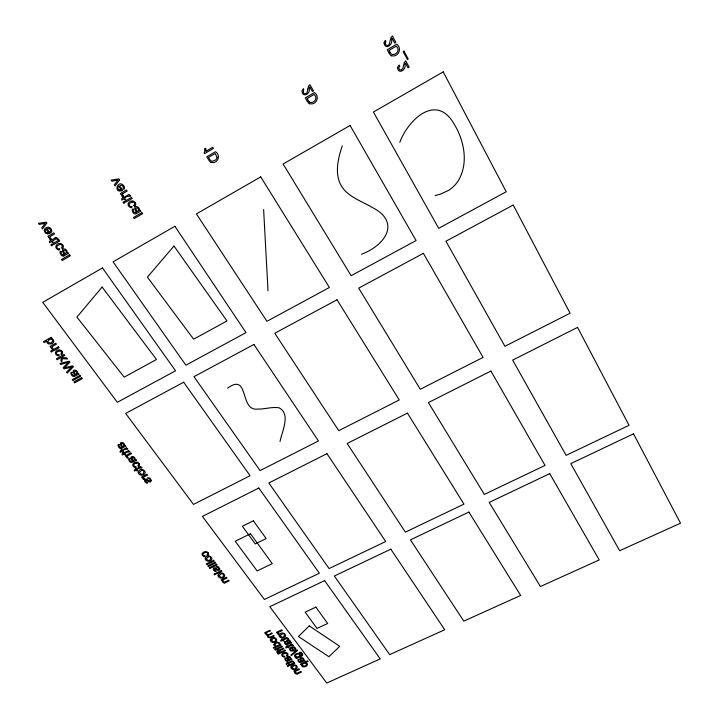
<?xml version="1.0" encoding="UTF-8"?>
<svg xmlns="http://www.w3.org/2000/svg" width="719" height="719" viewBox="0 0 719 719"><rect width="100%" height="100%" fill="white"/><g stroke="black" fill="none" stroke-linecap="round" stroke-linejoin="round"><path stroke-width="1.08" d="M307.867 89.039L308.577 86.181L309.862 84.626L313.475 90.846L312.388 91.484L309.709 86.873A5.267 5.168 69.7 0 0 309.278 88.23C310.842 94.009 302.178 98.386 301.989 90.792C305.287 85.615 302.546 91.439 303.589 92.94C304.613 94.647 307.076 93.605 307.274 91.843A20.231 19.656 62.4 0 0 307.84 89.03M268.34 635.794C268.241 638.814 273.22 635.731 273.651 635.326L274.191 636.036L270.092 637.915L267.819 637.124A2.139 1.708 3.9 0 1 267.612 635.947L267.81 635.488A2.013 1.609 4 0 1 266.021 633.115M280.059 441.493C281.794 431.706 291.132 414.126 279.089 407.817C271.971 406.612 264.907 409.273 257.762 409.084C239.13 411.502 249.709 372.065 227.564 388.179M342.262 145.894C337.517 159.762 333.553 177.503 344.122 189.771C351.609 198.093 362.493 201.742 371.921 207.261C401.184 221.91 385.6 245.26 361.414 254.292M138.309 210.73C139.935 207.953 134.102 206.398 136.206 209.849A10.479 9.536 33.2 0 1 137.005 211.781M399.809 142.29C408.059 119.956 435.867 93.209 453.644 123.246C464.258 140.106 469.022 163.555 457.904 181.341A30.36 29.263 -32.7 0 1 448.728 190.301L440.19 194.247L435.166 195.514M76.556 373.763C78.011 370.986 72.556 370.078 74.596 372.936A9.751 8.349 22.7 0 1 75.396 374.617L75.72 374.428A3.074 2.642 22.6 0 0 76.582 373.781M302.816 660.437C304.119 658.227 299.787 657.481 301.18 659.799A8.313 6.561 2.6 0 1 301.728 661.094L302.025 660.95A2.624 2.076 2.2 0 0 302.834 660.446M144.42 478.854C142.362 481.119 143.072 476.436 142.155 477.758L141.58 477.012L147.027 474.181L147.656 475.016L144.807 476.499A4.422 3.73 13.7 0 0 143.827 477.191M64.638 367.679L69.968 362.178L69.204 361.163L59.947 363.49L60.72 364.506L68.485 362.25L63.164 367.724L64.072 368.919L68.79 367.813A26.783 23.107 24.9 0 0 71.981 366.879L66.49 372.109L67.244 373.107L73.428 366.762L72.709 365.809L64.53 367.777M302.286 655.647L302.007 655.881A7.981 6.336 2.5 0 1 300.821 656.519L296.354 658.586L295.868 657.939L296.489 657.651A2.265 1.789 2.4 0 1 294.817 656.789C293.469 654.694 296.588 653.05 298.367 653.364A2.292 1.815 2.4 0 1 299.967 654.128L300.129 654.335A2.193 1.735 2.4 0 1 300.317 655.8L300.614 655.656A5.725 4.539 2.4 0 0 301.468 655.207M122.607 190.418C122.85 189.358 117.323 184.711 121.403 185.277C122.257 185.412 122.967 186.077 123.246 186.886C122.473 190.652 125.609 189.519 124.126 186.329C118.195 177.737 112.326 194.229 122.491 190.49M136.143 212.276L136.143 212.276A13.337 12.115 33.1 0 0 135.226 210.191L135.055 209.795A6.192 5.662 33.4 0 1 134.75 209.094C133.743 204.511 140.69 206.847 139.342 210.523A2.768 2.525 32.7 0 1 140.232 210.29L140.978 211.395A2.804 2.561 32.6 0 0 139.944 211.602A11.558 10.569 31.5 0 0 139.27 211.952L136.511 213.534A5.581 5.096 33.5 0 1 135.783 213.885C132.664 215.152 130.543 207.099 133.707 209.364M204.717 149.013L205.751 148.402A8.152 7.684 40.1 0 1 205.859 151.358L212.707 147.332L213.408 148.429L204.618 153.605L204.169 152.895M55.021 237.989L51.633 239.993L51.085 239.238L50.312 239.697L50.851 240.452L49.395 241.305L49.53 242.671L51.588 241.467L52.334 242.492L53.107 242.033L52.37 241.009L56.244 238.753L57.331 239.544L58.329 239.175L56.433 237.414M49 339.763L47.706 341.741L49.332 343.224M65.15 253.735L64.791 253.951A10.39 9.131 31.5 0 0 63.946 252.09C61.807 248.855 67.721 250.05 66.031 252.989A3.28 2.894 31.7 0 1 65.132 253.708M51.166 338.559L51.876 338.155L51.211 337.283L43.419 341.687L44.138 342.63L46.906 341.058L47.077 342.657L48.38 343.934L51.858 343.781A6.786 5.842 25.7 0 0 52.28 343.529L52.855 343.08A3.496 3.011 25.5 0 0 53.619 341.911A3.002 2.588 25.5 0 0 53.188 339.611A2.418 2.085 25.5 0 0 51.166 338.541M121.556 447.137L121.646 447.092A11.89 10.057 16.8 0 0 120.774 445.403L120.594 445.016A5.518 4.7 16.3 0 1 120.343 444.504C119.381 440.873 125.573 442.455 124.504 445.672A2.472 2.094 16.1 0 1 125.304 445.483L125.987 446.382A2.499 2.121 16 0 0 125.052 446.553A10.327 8.763 15.6 0 0 124.441 446.841L122.023 448.099M64.377 255.64L67.038 254.104A11.459 10.129 30.3 0 1 67.694 253.771A2.777 2.454 31.1 0 1 68.709 253.573L67.945 252.513A2.741 2.427 31.2 0 0 67.074 252.737C68.251 249.08 61.43 246.905 62.526 251.353M122.715 446.526L122.374 446.706A9.347 7.909 16.7 0 0 121.637 445.124C119.669 442.589 124.989 443.147 123.569 445.843A2.948 2.508 16.5 0 1 122.697 446.499M294.242 650.83L291.959 647.684L294.457 647.9L295.096 650.407L295.842 648.772L294.484 646.983L292.157 646.714L289.757 648.205L289.586 649.616L290.692 650.947L294.062 650.92M287.528 643.595L287.609 643.55A10.677 8.484 3.4 0 0 286.944 642.148L286.791 641.833A4.961 3.955 2.8 0 1 286.602 641.411C285.776 638.679 291.384 639.362 290.314 642.382A2.22 1.771 2.8 0 1 291.06 642.22L291.617 642.966A2.247 1.789 2.8 0 0 290.755 643.11A9.293 7.379 2.6 0 0 290.179 643.343L287.825 644.422A4.476 3.568 3.1 0 1 287.214 644.664C285.317 646.004 282.891 640.081 285.731 641.591M287.861 660.15L287.942 660.114A10.587 8.349 3.3 0 0 287.276 658.73M265.868 633.035L265.14 633.376L264.655 632.738L269.85 630.293L270.398 631.012C263.63 631.839 266.956 637.663 271.764 632.819L272.303 633.538L269.283 634.949A2.076 1.654 3.9 0 0 268.277 635.767M290.853 644.682L287.87 646.066L286.791 645.869L287.187 646.39L285.901 646.983L285.901 647.936L287.717 647.091L288.247 647.81L288.93 647.486L288.4 646.776L291.941 645.177M274.955 642.103C279.916 640.269 273.409 635.012 270.964 638.903A2.481 1.977 3.7 0 0 270.551 639.703M131.748 202.138L132.386 202.012M59.371 244.631L59.992 244.505M292.22 661.714L288.723 663.278L289.254 663.988L288.58 664.293L288.04 663.592L286.252 664.419L286.243 663.484L287.519 662.9L287.133 662.388L288.193 662.585L291.159 661.219A5.078 4.008 2.5 0 1 292.202 660.815L293.792 662.028L292.561 661.786M58.778 350.998L59.38 350.89M63.667 255.964C60.684 257.231 58.32 249.439 61.51 251.614M135.999 463.099L136.574 463M121.295 448.413C118.833 449.717 116.37 442.859 119.408 444.719M205.212 552.534L205.769 552.444M284.841 653.346L285.371 653.265M287.546 661.192C285.794 662.559 283.205 656.726 286.081 658.182M126.427 447.973C130.822 450.265 124.162 448.09 122.787 450.966L123.443 451.82L122.724 452.206L122.068 451.343L120.163 452.359L120.073 451.217L121.421 450.498L120.945 449.869L121.673 449.492L122.149 450.112L125.295 448.449A5.689 4.826 15.7 0 1 126.418 447.946M128.476 450.678C132.826 452.943 126.337 450.759 124.836 453.662L125.492 454.516L124.764 454.893L124.117 454.04L122.212 455.046L122.122 453.905L123.47 453.195L123.003 452.566L123.722 452.188L124.198 452.808L127.344 451.146A5.68 4.817 15.5 0 1 128.458 450.651M140.645 466.757C144.986 468.941 138.434 466.856 137.023 469.696L137.662 470.541L136.943 470.909L136.304 470.064L134.408 471.062L134.318 469.938L135.666 469.237L135.199 468.617L135.918 468.24L136.385 468.86L139.522 467.215A5.635 4.763 14.2 0 1 140.636 466.73M286.872 638.409L283.322 640.018L283.861 640.737L283.169 641.051L282.63 640.341L280.814 641.186L280.814 640.225L282.1 639.631L281.704 639.101L282.783 639.308L285.776 637.915A5.141 4.098 2.9 0 1 286.836 637.492L288.445 638.742L287.205 638.49M128.89 194.669C134.435 197.743 125.699 194.588 124.729 198.39L125.457 199.451L124.657 199.927L123.929 198.857L121.799 200.116L121.7 198.696L123.21 197.806L122.679 197.033L123.488 196.557L124.019 197.33L127.524 195.262A6.453 5.887 34.6 0 1 128.773 194.642M311.075 102.538C315.353 102.502 317.816 97.371 314.095 94.423L307.103 98.53L308.244 100.489A6.156 6.049 65.8 0 0 309.332 102.008M296.695 657.085C293.864 656.483 296.534 653.571 298.376 654.137A1.573 1.249 2.4 0 1 299.607 655.764M211.179 162.314C217.533 164.256 221.407 155.385 215.475 151.7L206.73 156.832L208.69 159.897A6.66 6.309 38.2 0 0 211.035 162.512M309.628 103.662C316.108 105.612 320.359 96.589 314.455 92.544L305.305 97.928L307.184 101.145M391.496 55.714C398.11 57.655 402.568 48.506 396.78 44.174L387.271 49.755L389.087 53.089M292.238 645.24L293.505 645.5L291.914 644.287A5.123 4.071 2.6 0 0 290.871 644.7M215.439 568.873L216.725 569.861A8.044 6.615 7.3 0 0 217.273 570.239L219.025 570.383L219.915 569.026L218.504 566.86L216.221 566.617L217.219 567.327A1.285 1.052 7.5 0 1 217.983 567.489C220.661 569.915 216.644 569.825 215.502 567.839A1.645 1.348 7.6 0 0 213.273 568.963L213.237 569.089A3.002 2.463 7.5 0 0 213.687 570.194A4.575 3.748 7.4 0 0 213.947 570.535L214.388 570.958A2.858 2.346 7.5 0 0 214.747 571.201L215.332 571.443A1.357 1.114 7.5 0 0 215.673 571.488C218.261 571.371 212.186 569.601 214.846 568.603A0.989 0.809 7.6 0 1 215.269 568.765M146.811 480.319L148.186 481.388A8.439 7.136 13.4 0 0 148.77 481.802L150.541 481.982L151.484 480.553L149.938 478.126L147.548 477.856L148.608 478.638A1.348 1.132 13.6 0 1 149.417 478.818C152.338 481.451 148.051 481.388 146.847 479.187A1.726 1.456 13.7 0 0 144.555 480.409M299.958 653.104L299.32 652.484A1.753 1.393 2.3 0 1 300.928 652.304M299.167 659.476C296.534 657.993 298.259 663.412 300.614 662.496A4.431 3.505 2.3 0 0 301.225 662.262L303.571 661.201A9.212 7.253 1.9 0 1 304.137 660.977A2.229 1.762 2 0 1 305 660.833L304.452 660.105A2.202 1.735 2 0 0 303.706 660.258C304.604 657.067 299.005 656.717 300.039 659.305A4.916 3.892 2.1 0 0 300.227 659.718L300.38 660.024A10.578 8.34 2.7 0 1 301.045 661.408M130.049 458.74C127.11 457.05 129.312 463.449 131.919 462.389A4.943 4.179 15.4 0 0 132.566 462.101L135.046 460.834A10.246 8.664 14.4 0 1 135.657 460.555A2.481 2.103 14.9 0 1 136.583 460.385L135.918 459.495A2.454 2.076 14.9 0 0 135.118 459.693C136.089 456.304 129.878 455.037 130.984 458.533A5.473 4.647 15.1 0 0 131.235 459.037L131.433 459.405A11.792 9.949 15.7 0 1 132.287 461.077M72.26 372.514C69.186 370.734 71.558 377.52 74.3 376.441A5.195 4.458 22.7 0 0 74.965 376.145L77.508 374.77A10.767 9.248 21.5 0 1 78.137 374.464A2.606 2.238 22.1 0 1 79.099 374.284L78.371 373.332A2.57 2.211 22.1 0 0 77.553 373.529C78.623 369.952 71.981 368.523 73.23 372.28A5.752 4.952 22.4 0 0 73.5 372.828L73.724 373.224A12.403 10.605 22.7 0 1 74.65 375.03M138.578 466.487L137.832 465.723A1.842 1.555 14.8 0 0 136.547 462.811M61.609 354.746L60.8 353.901A1.968 1.69 24.4 0 0 59.344 350.683M133.797 205.418L134.633 206.371M287.645 653.661C286.243 651.639 282.819 652.43 281.812 654.425C280.877 656.366 285.371 658.28 284.688 656.231M139.091 463.476C137.599 461.059 133.455 462.002 132.745 464.564C132.017 466.712 136.943 468.977 136.062 466.55A1.744 1.474 14.9 0 1 133.725 464.672A3.847 3.244 14.7 0 1 136.044 463.225M62.041 351.411C60.504 348.796 56.118 349.758 55.426 352.526C54.581 354.853 59.947 357.532 58.976 354.809M208.168 552.875C206.721 550.682 203.028 551.5 202.084 553.729C201.14 555.805 205.94 557.989 205.167 555.715A1.663 1.366 8.4 0 1 202.974 553.981A3.658 3.011 8.3 0 1 205.248 552.65M46.142 229.226L48.595 232.623M62.778 245.08C61.214 242.24 56.63 243.301 55.875 246.195C54.833 248.684 60.558 251.839 59.569 248.801M118.761 186.194L121.152 189.708M135.199 202.605C133.644 199.612 128.944 200.826 128.144 203.756C126.975 206.29 132.745 209.624 131.829 206.452M287.267 658.667L287.16 658.469A4.916 3.892 2.7 0 1 286.944 658.002C286.135 655.342 291.68 655.962 290.629 658.955A2.202 1.744 2.7 0 1 291.366 658.802L291.923 659.539A2.229 1.762 2.6 0 0 291.06 659.674A9.221 7.262 2.5 0 0 290.494 659.907L288.157 660.968A4.44 3.505 3 0 1 287.546 661.201M132.287 459.135C130.283 456.619 135.693 457.221 134.147 459.899A2.93 2.481 15.3 0 1 133.312 460.493L132.988 460.699A9.275 7.828 15.6 0 0 132.269 459.144M390.192 52.415L389.087 50.384L396.349 46.124C400.007 49.269 397.364 54.473 393.005 54.536A3.011 2.912 -74.6 0 1 391.262 53.988A6.39 6.165 -74.1 0 1 390.237 52.397M288.067 658.442C286.548 656.312 291.294 657.166 289.775 659.089A2.633 2.076 2.9 0 1 288.939 659.629L288.634 659.799A8.322 6.57 3.2 0 0 288.067 658.505M263.621 209.571L268.016 290.755M300.83 652.51A2.84 2.247 2.3 0 1 302.438 655.557M300.641 653.14A1.735 1.375 2.3 0 1 301.486 655.216M299.967 653.122A1.007 0.8 2.3 0 1 300.677 653.05M302.438 664.509A2.975 2.346 2 0 1 305.269 663.215A1.528 1.204 2 0 1 306.474 664.742M306.348 664.698A3.029 2.391 2.1 0 1 303.445 666.046M303.427 666.198A1.537 1.204 2.1 0 1 302.295 664.455M299.059 659.413A1.86 1.465 2.2 0 0 299.886 661.687A1.258 0.998 2.3 0 0 300.767 661.498M299.508 655.737A2.813 2.229 2.4 0 1 296.704 657.013M291.815 650.677A1.762 1.402 2.7 0 1 291.285 648.089L293.019 650.398A2.211 1.762 2.7 0 1 291.833 650.614M285.614 641.519A1.869 1.492 3 0 0 286.468 643.829A1.276 1.016 3 0 0 287.357 643.64M279.152 635.111A3.029 2.418 3.3 0 0 280.518 637.492A3.029 2.418 3.3 0 0 283.762 637.573C288.705 635.668 282.225 630.455 279.763 634.338A2.49 1.986 3.3 0 0 279.34 635.138M278.613 632.387A4.071 3.253 3.3 0 1 279.565 631.794L282.297 630.509L281.758 629.781L276.536 632.235L277.022 632.882C277.804 631.471 277.148 635.938 279.071 633.825A1.231 0.98 3.4 0 1 278.523 632.334M297.324 673.91A4.53 3.559 2.4 0 0 297.963 673.667L301.405 672.103L300.884 671.411C298.771 672.238 295.797 674.638 295.518 671.69A1.025 0.809 2.4 0 1 295.626 671.456L296.084 671.043A4.161 3.262 2.3 0 1 296.614 670.755L299.419 669.47L298.897 668.778L293.756 671.133L294.898 671.528A2.166 1.708 2.4 0 0 294.952 672.894M297.351 674.018A2.076 1.627 2.4 0 1 294.979 672.885M290.97 666.881A2.984 2.346 2.5 0 0 292.309 669.182A2.984 2.346 2.5 0 0 295.5 669.263C300.38 667.43 293.999 662.352 291.581 666.127A2.445 1.923 2.5 0 0 291.159 666.899M285.964 658.11A1.86 1.465 2.9 0 0 286.809 660.384A1.267 0.998 2.9 0 0 287.699 660.195M285.362 653.104A1.663 1.312 3 0 1 286.36 655.548L286.989 656.177A2.615 2.067 3 0 0 287.717 653.625M284.868 653.454A3.469 2.75 3 0 0 282.666 654.649A1.573 1.249 3.1 0 0 284.706 656.276M275.377 643.936A3.388 2.696 3.4 0 1 277.92 642.903A1.546 1.231 3.4 0 1 279.17 644.628A2.777 2.211 3.5 0 1 277.938 645.491A3.325 2.642 3.5 0 1 276.159 646.004A1.555 1.231 3.5 0 1 275.179 643.918M274.973 642.13A3.02 2.409 3.7 0 1 271.737 642.049A3.02 2.409 3.7 0 1 270.362 639.676M224.984 582.857A4.745 3.883 7 0 0 225.631 582.588L229.181 580.88L228.606 580.125C226.674 581.105 223.258 583.567 223.007 580.431A1.079 0.881 6.9 0 1 223.115 580.17L223.573 579.721A4.359 3.559 6.7 0 1 224.121 579.406L227.006 578.004L226.431 577.249L221.146 579.82L221.659 580.503L222.36 580.251A2.274 1.86 6.9 0 0 222.459 581.752A2.175 1.78 6.9 0 0 225.011 582.974M218.073 575.173A3.128 2.561 7.1 0 0 219.556 577.69A3.128 2.561 7.1 0 0 222.899 577.779C227.923 575.739 221.182 570.257 218.684 574.346A2.57 2.103 7.2 0 0 218.27 575.191M205.185 558.196A3.155 2.597 8.1 0 0 206.695 560.766A3.155 2.597 8.1 0 0 210.065 560.847C215.107 558.789 208.312 553.217 205.796 557.36A2.588 2.13 8.2 0 0 205.382 558.223M205.751 552.273A1.753 1.447 8.4 0 1 206.901 554.96L207.584 555.661A2.759 2.274 8.4 0 0 208.249 552.848M47.184 233.037A2.22 1.95 33.9 0 1 46.169 229.262M48.577 232.597A2.786 2.454 33.9 0 1 47.202 232.938M50.402 236.587A5.051 4.458 32.9 0 1 51.453 235.733L54.545 233.909L53.808 232.875L47.903 236.362L48.568 237.288C49.395 235.49 49.108 241.602 51.139 238.645A1.528 1.348 33.2 0 1 50.285 236.506M55.048 238.016A6.39 5.644 32.5 0 1 56.235 237.396M59.956 244.28A2.076 1.833 32.2 0 1 61.483 247.803L62.328 248.72A3.262 2.876 32.2 0 0 62.868 245.035M59.416 244.784A4.332 3.82 32 0 0 56.936 246.509A1.968 1.735 32.2 0 0 59.605 248.864M64.368 255.631A5.536 4.88 31.8 0 1 63.676 255.982M61.358 251.506A2.319 2.04 31.6 0 0 62.679 254.796A1.573 1.393 31.5 0 0 63.721 254.526M64.036 254.4A13.221 11.603 31.5 0 0 63.02 252.414L62.841 252.027A6.129 5.428 31.7 0 1 62.517 251.353M49.036 339.808A4.26 3.667 25.3 0 1 50.654 339.152A1.869 1.609 25.5 0 1 52.622 341.489M52.433 341.408A3.577 3.083 25.6 0 1 49.332 343.125M52.442 346.612A4.772 4.107 24.7 0 1 53.449 345.839L56.406 344.167L55.696 343.233L50.051 346.405L50.69 347.25C51.489 345.596 51.202 351.205 53.143 348.481A1.447 1.24 25 0 1 52.334 346.54M58.823 351.142A4.107 3.532 24.2 0 0 56.45 352.714A1.86 1.6 24.4 0 0 59.003 354.871M62.131 351.366A3.092 2.66 24.4 0 1 61.636 354.773M73.365 375.39A2.175 1.869 22.5 0 1 72.125 372.424M74.354 375.147A1.483 1.267 22.5 0 1 73.374 375.426M121.951 448.126A4.979 4.224 16.6 0 1 121.304 448.422M119.273 444.639A2.085 1.771 16.4 0 0 120.415 447.425A1.42 1.204 16.4 0 0 121.376 447.191M127.667 455.9A4.476 3.793 15.3 0 1 128.647 455.199L131.514 453.68L130.867 452.826L125.394 455.72L125.978 456.484C126.724 454.956 126.337 460.025 128.279 457.599A1.357 1.15 15.6 0 1 127.56 455.837M129.914 458.659A2.067 1.753 15.3 0 0 131.038 461.409A1.402 1.186 15.3 0 0 131.999 461.185M139.171 463.431A2.894 2.445 14.8 0 1 138.605 466.514M138.183 471.898A3.307 2.795 14.2 0 0 139.837 474.675A3.307 2.795 14.2 0 0 143.351 474.774C148.518 472.5 141.391 466.55 138.785 470.999A2.714 2.292 14.3 0 0 138.39 471.934M144.42 478.872A1.339 1.123 13.9 0 1 143.728 477.128M146.631 480.202A1.043 0.872 13.7 0 0 146.191 480.013C143.378 480.723 149.489 483.078 147.152 483.159A1.42 1.195 13.6 0 1 146.793 483.105L146.173 482.844A3.002 2.525 13.6 0 1 145.786 482.575L145.31 482.116A4.799 4.044 13.6 0 1 145.022 481.748A3.146 2.651 13.6 0 1 144.51 480.553M138.3 210.811A3.307 3.02 33.4 0 1 137.338 211.53M133.563 209.256A2.337 2.13 33.2 0 0 134.804 212.662A1.591 1.447 33.2 0 0 135.873 212.384M132.359 201.778A2.094 1.914 34.2 0 1 133.806 205.427M131.793 202.291A4.368 3.99 33.8 0 0 129.213 204.079A1.986 1.815 34.1 0 0 131.856 206.515M135.298 202.551A3.289 3.011 34.1 0 1 134.66 206.407M122.868 193.806A5.105 4.656 35.1 0 1 123.965 192.926L127.164 191.029L126.445 189.969L120.325 193.582L120.981 194.534C121.897 192.629 121.376 199.01 123.551 195.936A1.546 1.402 35.5 0 1 122.751 193.726M119.705 190.14A2.238 2.04 36.4 0 1 118.779 186.221M121.125 189.672A2.813 2.561 36.5 0 1 119.722 190.032M391.343 55.929A7.019 6.777 -74.1 0 1 389.177 53.053M309.485 103.878A6.768 6.651 65.4 0 1 307.265 101.1M311.075 102.511A2.903 2.849 63.9 0 1 309.341 102.008M204.6 149.031A6.606 6.219 40.1 0 1 204.241 152.931M277.624 651.935C278.657 654.775 274.712 650.83 278.118 650.497L277.642 649.868L278.325 649.554L278.801 650.183L283.286 648.098L283.816 648.799L279.332 650.884L279.943 651.693L279.269 652.007L278.648 651.198L277.633 651.872M307.435 664.419C307.247 666.189 305.099 666.953 303.535 666.89C301.387 667.295 301.782 664.032 300.955 664.707L300.479 664.068L307.624 660.788L308.145 661.489C302.591 663.053 307.633 662.019 307.435 664.419M273.885 644.521C273.597 647.064 279.008 646.039 273.283 647.63L273.822 648.34L280.967 645.015L279.871 644.566A1.941 1.546 3.4 0 0 279.835 643.316C278.397 641.204 274.433 642.148 273.885 644.521M271.449 640.198C276.33 646.021 277.39 633.7 271.449 640.198M139.396 472.428C144.654 479.429 145.813 464.941 139.396 472.428M280.239 635.632C285.075 641.492 286.297 629.062 280.239 635.632M287.465 641.069L287.762 641.914A8.394 6.678 3.3 0 1 288.328 643.226L288.625 643.083A2.651 2.112 3 0 0 289.442 642.57L289.02 640.629L287.465 641.042M50.672 230.475L50.213 231.653L51.103 232.641L51.831 231.123L51.417 229.361L50.024 227.761L48.074 227.105L45.279 228.202L44.156 230.377L45.342 232.992L47.805 234.026L50.204 233.217L46.933 228.687L49.35 228.552L50.672 230.475M292.049 667.385C296.857 673.056 297.927 661.013 292.049 667.385M217.21 157.569L215.817 159.861L212.545 161.236A2.858 2.705 38 0 1 210.829 160.723A6.058 5.743 38.3 0 1 209.75 159.258L208.51 157.407L215.188 153.489L217.21 157.569M384.072 42.825C384.908 50.456 393.014 45.171 391.63 39.689A5.473 5.258 -75.2 0 1 392.107 38.269L394.704 43.068L395.827 42.403L392.358 35.95L391.001 37.568L390.174 40.525A20.878 20.141 -83 0 1 389.509 43.455C389.204 45.701 385.869 46.304 385.357 43.85C386.337 41.046 385.528 38.458 384.072 42.825M397.49 67.559C398.299 75.046 406.316 69.869 404.995 64.476A5.384 5.195 -67.4 0 1 405.471 63.092L408.024 67.793L409.138 67.146L405.732 60.809L404.375 62.4L403.548 65.303A20.518 19.925 -75.5 0 1 402.874 68.17L401.409 70.022L399.485 69.743L398.686 67.739L399.854 66.112L399.081 64.98L397.49 67.559M206.344 558.681C211.125 565.179 212.779 551.779 206.344 558.681M219.214 575.649C224.04 582.031 225.523 568.864 219.214 575.649M62.625 356.633L62.472 357.649L66.714 357.846L67.568 358.988L62.301 358.664L61.798 361.918L60.89 360.722L61.519 357.253L57.098 359.725L56.397 358.799L64.153 354.458L64.854 355.384L62.625 356.633M46.78 223.124L42.538 228.948L41.765 227.887L45.243 223.33L39.275 224.445L38.484 223.348L46.088 222.162L46.78 223.124M119.588 179.867L115.094 185.906L114.339 184.801L118.015 180.083L111.912 181.233L111.139 180.101L118.914 178.869L119.588 179.867M102.152 287.052L76.906 317.088L124.18 377.133L156.472 359.491L102.152 287.052M173.98 246.042L147.386 277.112L193.618 339.188L226.979 320.953L173.98 246.042M309.269 625.925L298.403 636.495L328.871 656.699L339.781 646.336L309.269 625.925M297.046 649.985L290.898 655.072L291.321 655.638L297.468 650.56L297.046 649.985M51.966 244.136L50.824 244.811L51.561 245.835L52.712 245.161L51.966 244.136M58.958 240.029L53.062 243.498L53.799 244.514L59.695 241.054L58.958 240.029M124.234 201.626L123.048 202.327L123.767 203.378L124.953 202.686L124.234 201.626M131.469 197.374L125.367 200.96L126.086 202.021L132.188 198.435L131.469 197.374M404.006 51.166L403.17 51.66L407.385 59.506L408.221 59.021L404.006 51.166M69.59 254.796L61.483 259.523L62.22 260.53L70.318 255.802L69.59 254.796M141.841 212.662L133.446 217.551L134.165 218.594L142.551 213.705L141.841 212.662M102.475 267.953L42.745 302.331L117.323 402.298L175.535 370.788L102.475 267.953M174.897 226.278L113.09 261.851L185.87 365.189L246.006 332.627L174.897 226.278M260.718 176.892L196.413 213.903L266.938 321.303L329.401 287.483L260.718 176.892M350.081 125.474L283.115 164.004L351.142 275.71L416.076 240.559L350.081 125.474M443.21 71.882L373.413 112.038L438.689 228.318L506.239 191.757L443.21 71.882M51.705 350.548L50.609 351.169L51.319 352.103L52.406 351.483L51.705 350.548M58.383 346.792L52.748 349.964L53.458 350.899L59.084 347.726L58.383 346.792M79.926 375.39L72.206 379.659L72.898 380.567L80.618 376.298L79.926 375.39M81.66 377.691L73.949 381.951L74.641 382.859L82.352 378.607L81.66 377.691M183.66 382.229L125.627 413.434L193.501 504.423L250.068 475.708L183.66 382.229M253.915 344.455L193.968 376.684L260.107 470.603L318.463 440.972L253.915 344.455M337.031 299.769L274.775 333.239L338.748 430.672L399.252 399.953L337.031 299.769M423.401 253.331L358.7 288.121L420.291 389.267L483.078 357.388L423.401 253.331M513.222 205.041L445.924 241.225L504.909 346.306L570.095 313.205L513.222 205.041M258.813 488.012L202.452 516.422L264.394 599.457L319.344 573.214L258.813 488.012M326.956 453.68L268.816 482.979L329.086 568.558L385.699 541.524L326.956 453.68M407.439 413.128L347.169 443.497L405.363 532.132L463.971 504.145L407.439 413.128M490.915 371.058L428.389 402.568L484.327 494.42L545.029 465.427L490.915 371.058M577.555 327.397L512.656 360.102L566.123 455.352L629.044 425.306L577.555 327.397M253.367 520.817L242.375 526.281L255.263 543.924L266.201 538.549L253.367 520.817M250.464 533.723L235.221 541.263L257.15 570.931L272.267 563.606L250.464 533.723M213.606 560.29L206.281 563.903L206.865 564.667L214.19 561.063L213.606 560.29M215.08 562.24L207.755 565.844L208.339 566.608L215.664 563.013L215.08 562.24M210.281 567.291L209.247 567.803L209.831 568.567L210.865 568.064L210.281 567.291M216.572 564.208L211.269 566.815L211.844 567.579L217.147 564.972L216.572 564.208M215.053 573.573L214.028 574.077L214.604 574.841L215.637 574.337L215.053 573.573M221.335 570.5L216.042 573.097L216.617 573.852L221.91 571.263L221.335 570.5M324.62 580.637L269.796 606.701L326.75 683.05L380.216 658.892L324.62 580.637M390.821 549.172L334.344 576.018L389.689 654.614L444.71 629.754L390.821 549.172M468.887 512.072L410.432 539.852L463.8 621.126L520.664 595.431L468.887 512.072M549.738 473.641L489.199 502.419L540.409 586.515L599.224 559.939L549.738 473.641M633.511 433.818L570.778 463.638L619.652 550.709L680.516 523.207L633.511 433.818M315.848 607.133L305.144 612.166L317.025 628.433L327.675 623.481L315.848 607.133M275.674 648.987L274.667 649.455L275.206 650.165L276.213 649.697L275.674 648.987M281.812 646.138L276.635 648.538L277.174 649.248L282.342 646.848L281.812 646.138M278.729 653.005L277.723 653.472L278.253 654.182L279.26 653.715L278.729 653.005M284.85 650.165L279.682 652.564L280.221 653.265L285.389 650.875L284.85 650.165M288.139 665.417L287.142 665.884L287.672 666.576L288.67 666.118L288.139 665.417M294.242 662.612L289.092 664.985L289.622 665.677L294.772 663.313L294.242 662.612"/></g></svg>
